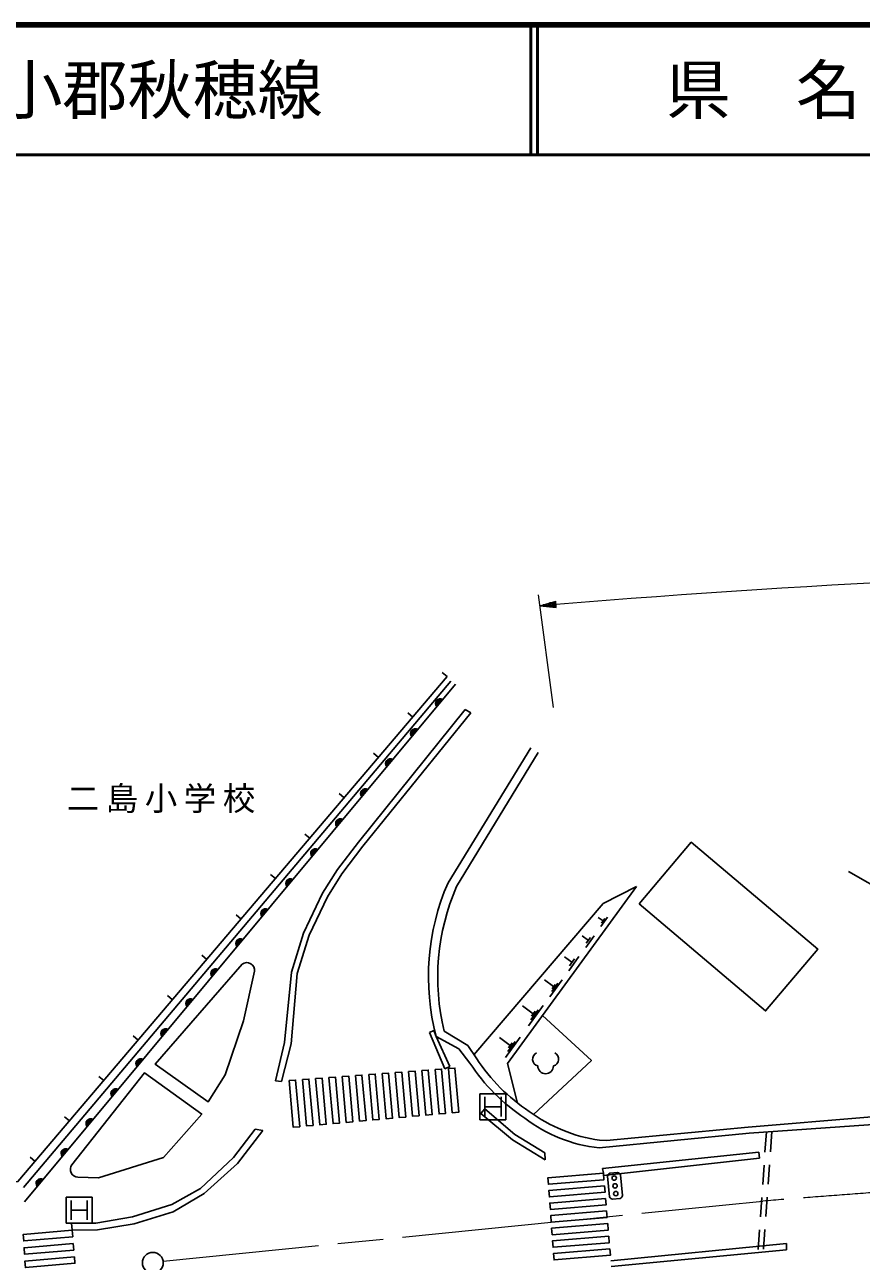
# Model space of a CAD drawing. Units: millimetres, scale not verified. Extents: x 40000 to 680000, y 20000 to 380000.
# Drawn here: x 258830 to 323153, y 284962 to 380000 of the extents above; entities that cross this region are included whole.
import ezdxf
from ezdxf.enums import TextEntityAlignment as Align

# ---------------------------------------------------------------- set-up
doc = ezdxf.new("R2010")
doc.units = ezdxf.units.MM
doc.header["$LTSCALE"] = 1000
doc.linetypes.add('CHAIN', pattern=[18.5, 12, -1.5, 3.5, -1.5])
for name, color, linetype, lineweight in [('M-BGD', 7, 'Continuous', 25), ('M-BMK', 2, 'CHAIN', 13), ('M-BMK-SRVR', 3, 'Continuous', 25), ('M-STR-HTXT', 7, 'Continuous', 13), ('M-STR-STRC', 7, 'Continuous', 25), ('M-STR-STRD', 7, 'Continuous', 25), ('M-TTL', 2, 'Continuous', 140), ('M-TTL-LINE', 7, 'Continuous', 50)]:
    doc.layers.add(name, color=color, linetype=linetype, lineweight=lineweight)
doc.layers.add('M-TTL-TXT', color=7, linetype='Continuous')
doc.styles.add('ＭＳ ゴシック', font='')
doc.styles.get('ＭＳ ゴシック').set_extended_font_data('MS Gothic')

msp = doc.modelspace()

# ---------------------------------------------------------------- linework, layer by layer
at = {"layer": 'M-BGD'}
for p, q in [((291320, 329896), (290939, 330220)), ((291588, 329557), (258732, 290620)), ((291944, 329325), (258804, 289531)), ((288679, 326791), (288298, 327115)), ((297750, 324411), (291382, 314048)), ((286039, 323686), (285658, 324010)), ((298321, 324072), (292039, 313763)), ((283398, 320582), (283017, 320906)), ((280757, 317477), (280376, 317801)), ((278116, 314372), (277736, 314696)), ((322158, 314920), (338091, 305824)), ((275476, 311267), (275095, 311591)), ((303295, 311119), (302917, 311394)), ((303648, 311405), (303132, 310696)), ((303424, 311296), (303166, 310942)), ((302167, 309619), (301694, 309963)), ((302607, 309976), (301962, 309090)), ((302328, 309840), (302005, 309398)), ((272835, 308163), (272454, 308487)), ((300907, 307944), (300329, 308365)), ((301446, 308381), (300657, 307297)), ((301104, 308215), (300710, 307673)), ((299500, 306074), (298805, 306580)), ((300148, 306599), (299199, 305296)), ((299824, 306337), (299350, 305685)), ((299619, 306237), (299381, 305911)), ((270194, 305058), (269813, 305382)), ((297929, 303986), (297103, 304588)), ((298700, 304611), (297572, 303061)), ((298315, 304298), (297750, 303524)), ((298070, 304180), (297788, 303793)), ((267554, 301953), (267173, 302277)), ((296158, 301553), (295331, 302155)), ((296928, 302178), (295800, 300628)), ((296543, 301865), (295979, 301091)), ((296299, 301747), (296016, 301360)), ((264913, 298848), (264532, 299172)), ((262272, 295744), (261891, 296068)), ((315748, 293355), (315858, 294900)), ((316162, 293384), (316272, 294929)), ((303567, 294246), (303034, 294262)), ((259631, 292639), (259251, 292963)), ((315571, 290861), (315677, 292357)), ((315985, 290890), (316091, 292386)), ((315808, 288396), (315914, 289892)), ((315394, 288367), (315500, 289863)), ((315217, 285873), (315323, 287370)), ((315631, 285902), (315737, 287399))]:
    msp.add_line(p, q, dxfattribs=at)
for points in [[(291320, 329896), (258311, 291087), (241904, 290009), (218218, 289733), (206679, 304903)], [(305860, 313763), (303313, 312471), (293375, 300838)], [(296726, 297124), (295957, 300165), (305860, 313763)], [(275560, 307807), (268851, 300111), (272923, 297205), (274233, 299286), (275650, 303430), (276493, 307251)], [(298644, 303853), (302407, 300389), (297958, 296245)], [(290464, 302249), (292216, 301286), (293064, 300189)], [(291079, 302658), (292894, 301553), (293583, 300529)], [(262465, 292379), (268044, 299447), (272439, 296272), (269497, 292935), (264510, 291375), (262913, 291428)], [(303567, 294246), (314459, 295270), (323658, 296025), (335145, 296711), (345642, 297299), (354890, 297665), (363827, 298031), (371238, 298200), (386247, 298434), (395335, 298396), (405645, 298262), (416973, 298408), (422625, 298165)], [(302994, 293674), (314530, 294807), (323698, 295449), (335194, 296242), (345673, 296911), (355011, 297241), (363938, 297589), (371278, 297759), (386252, 297857), (395358, 297955), (405658, 297928), (416958, 297830), (423406, 297553), (424672, 298124), (426884, 298106)]]:
    msp.add_lwpolyline(points, dxfattribs=at)
for points in [[(306066, 312426), (315789, 304210), (319800, 308956), (310076, 317172)], [(286302, 299389), (286614, 295918), (287113, 295956), (286801, 299427)], [(287323, 299466), (287633, 296011), (288132, 296049), (287821, 299503)], [(288343, 299543), (288652, 296104), (289151, 296141), (288842, 299580)], [(289364, 299619), (289671, 296197), (290170, 296234), (289862, 299657)], [(290384, 299696), (290690, 296290), (291189, 296327), (290883, 299734)], [(291709, 296382), (292208, 296420), (291903, 299811), (291404, 299773)], [(279159, 298852), (279481, 295268), (279980, 295306), (279658, 298889)], [(280179, 298928), (280500, 295361), (280999, 295399), (280678, 298966)], [(281200, 299005), (281519, 295454), (282018, 295491), (281698, 299043)], [(282220, 299082), (282538, 295547), (283037, 295584), (282719, 299120)], [(283241, 299159), (283557, 295640), (284056, 295677), (283739, 299196)], [(284261, 299236), (284576, 295732), (285075, 295770), (284760, 299273)], [(285282, 299312), (285595, 295825), (286094, 295863), (285780, 299350)], [(303325, 291731), (299056, 291378), (299098, 290880), (303367, 291233)], [(303407, 290763), (299132, 290409), (299175, 289911), (303449, 290264)], [(303489, 289794), (299204, 289440), (299246, 288942), (303531, 289296)], [(303571, 288826), (299276, 288471), (299318, 287973), (303613, 288328)], [(262482, 287343), (258715, 287020), (258756, 286521), (262523, 286844)], [(303653, 287858), (299347, 287502), (299390, 287004), (303695, 287359)], [(262565, 286322), (258779, 285998), (258820, 285500), (262606, 285824)], [(303735, 286889), (299419, 286533), (299461, 286034), (303777, 286391)], [(262648, 285302), (258843, 284976), (258883, 284478), (262689, 284804)], [(303816, 285921), (299491, 285563), (299533, 285065), (303859, 285423)]]:
    msp.add_lwpolyline(points, close=True, dxfattribs=at)
for centre, radius, start, end in [((290774, 327836), 354, 59.00953, 221.41471), ((290774, 327836), 283, 61.23357, 219.19067), ((290774, 327836), 212, 64.97989, 215.44434), ((290774, 327836), 142, 72.69162, 207.73261), ((290774, 327836), 100, 83.00928, 197.41495), ((288854, 325530), 354, 59.00953, 221.41471), ((288854, 325530), 283, 61.23357, 219.19067), ((288854, 325530), 212, 64.97989, 215.44434), ((288854, 325530), 142, 72.69162, 207.73261), ((288854, 325530), 100, 83.00928, 197.41495), ((286935, 323225), 354, 59.00953, 221.41471), ((286935, 323225), 283, 61.23357, 219.19067), ((286935, 323225), 212, 64.97989, 215.44434), ((286935, 323225), 142, 72.69162, 207.73261), ((286935, 323225), 100, 83.00928, 197.41495), ((285015, 320920), 354, 59.00953, 221.41471), ((285015, 320920), 283, 61.23357, 219.19067), ((285015, 320920), 212, 64.97989, 215.44434), ((285015, 320920), 142, 72.69162, 207.73261), ((285015, 320920), 100, 83.00928, 197.41495), ((283095, 318615), 354, 59.00953, 221.41471), ((283095, 318615), 283, 61.23357, 219.19067), ((283095, 318615), 212, 64.97989, 215.44434), ((283095, 318615), 142, 72.69162, 207.73261), ((283095, 318615), 100, 83.00928, 197.41495), ((281175, 316309), 354, 59.00953, 221.41471), ((281175, 316309), 283, 61.23357, 219.19067), ((281175, 316309), 212, 64.97989, 215.44434), ((281175, 316309), 142, 72.69162, 207.73261), ((281175, 316309), 100, 83.00928, 197.41495), ((279255, 314004), 354, 59.00953, 221.41471), ((279255, 314004), 283, 61.23357, 219.19067), ((279255, 314004), 212, 64.97989, 215.44434), ((279255, 314004), 142, 72.69162, 207.73261), ((279255, 314004), 100, 83.00928, 197.41495), ((307950, 306823), 18075, 156.43813, 194.6585), ((308124, 306779), 17536, 156.52949, 193.59208), ((277335, 311699), 354, 59.00953, 221.41471), ((277335, 311699), 283, 61.23357, 219.19067), ((277335, 311699), 212, 64.97989, 215.44434), ((277335, 311699), 142, 72.69162, 207.73261), ((277335, 311699), 100, 83.00928, 197.41495), ((275416, 309394), 354, 59.00953, 221.41471), ((275416, 309394), 283, 61.23357, 219.19067), ((275416, 309394), 212, 64.97989, 215.44434), ((275416, 309394), 142, 72.69162, 207.73261), ((275416, 309394), 100, 83.00928, 197.41495), ((273496, 307088), 354, 59.00953, 221.41471), ((273496, 307088), 283, 61.23357, 219.19067), ((273496, 307088), 212, 64.97989, 215.44434), ((273496, 307088), 142, 72.69162, 207.73261), ((273496, 307088), 100, 83.00928, 197.41495), ((275905, 307326), 592, 352.76523, 125.63188), ((271576, 304783), 354, 59.00953, 221.41471), ((271576, 304783), 283, 61.23357, 219.19067), ((271576, 304783), 212, 64.97989, 215.44434), ((271576, 304783), 142, 72.69162, 207.73261), ((271576, 304783), 100, 83.00928, 197.41495), ((269656, 302478), 354, 59.00953, 221.41471), ((269656, 302478), 283, 61.23357, 219.19067), ((269656, 302478), 212, 64.97989, 215.44434), ((269656, 302478), 142, 72.69162, 207.73261), ((269656, 302478), 100, 83.00928, 197.41495), ((267736, 300173), 354, 59.00953, 221.41471), ((267736, 300173), 283, 61.23357, 219.19067), ((267736, 300173), 212, 64.97989, 215.44434), ((305338, 308227), 14051, 213.22074, 236.71879), ((298416, 300492), 536, 116.08703, 255.33416), ((299344, 300492), 536, 284.66584, 63.91297), ((267736, 300173), 142, 72.69162, 207.73261), ((267736, 300173), 100, 83.00928, 197.41495), ((305338, 308227), 14672, 213.22074, 236.71879), ((298880, 299974), 600, 180, 360), ((265816, 297867), 354, 59.00953, 221.41471), ((265816, 297867), 283, 61.23357, 219.19067), ((265816, 297867), 212, 64.97989, 215.44434), ((265816, 297867), 142, 72.69162, 207.73261), ((265816, 297867), 100, 83.00928, 197.41495), ((263897, 295562), 354, 59.00953, 221.41471), ((263897, 295562), 283, 61.23357, 219.19067), ((263897, 295562), 212, 64.97989, 215.44434), ((263897, 295562), 142, 72.69162, 207.73261), ((263897, 295562), 100, 83.00928, 197.41495), ((304183, 304904), 11293, 232.36169, 263.95834), ((304756, 306161), 12022, 233.63083, 261.76635), ((261977, 293257), 354, 59.00953, 221.41471), ((261977, 293257), 283, 61.23357, 219.19067), ((261977, 293257), 212, 64.97989, 215.44434), ((261977, 293257), 142, 72.69162, 207.73261), ((261977, 293257), 100, 83.00928, 197.41495), ((262921, 292013), 585, 141.3106, 269.19573), ((260057, 290952), 354, 59.00953, 221.41471), ((260057, 290952), 283, 61.23357, 219.19067), ((260057, 290952), 212, 64.97989, 215.44434), ((260057, 290952), 142, 72.69162, 207.73261), ((260057, 290952), 100, 83.00928, 197.41495)]:
    msp.add_arc(centre, radius, start, end, dxfattribs=at)
at = {"layer": 'M-BMK'}
msp.add_line((269469, 284971), (315581, 289586), dxfattribs=at)
msp.add_arc((395726, -700300), 993125, 91.62107, 94.62883, dxfattribs=at)
at = {"layer": 'M-BMK-SRVR'}
msp.add_circle((268679, 284846), 800, dxfattribs=at)
at = {"layer": 'M-STR-HTXT'}
for p, q in [((299484, 327531), (298325, 336187)), ((298438, 335346), (299664, 335697)), ((299680, 335498), (298683, 335416)), ((298928, 335486), (299676, 335547)), ((299672, 335597), (299173, 335557)), ((299418, 335627), (299668, 335647)), ((299704, 335199), (299664, 335697)), ((298438, 335346), (299684, 335448)), ((298438, 335346), (299704, 335199)), ((299688, 335398), (298691, 335317)), ((298945, 335287), (299692, 335348)), ((299696, 335298), (299198, 335258)), ((299451, 335228), (299700, 335248))]:
    msp.add_line(p, q, dxfattribs=at)
msp.add_arc((376916, -626374), 964917, 87.24514, 94.59088, dxfattribs=at)
at = {"layer": 'M-STR-STRC'}
for p, q in [((293835, 295841), (293835, 297841)), ((293835, 297841), (295835, 297841)), ((294210, 297591), (294210, 296091)), ((295460, 297591), (295460, 296091)), ((295835, 297841), (295835, 295841)), ((294210, 296841), (295460, 296841)), ((295835, 295841), (293835, 295841)), ((304411, 291785), (303814, 291722)), ((303804, 289911), (303636, 291502)), ((304630, 291607), (304798, 290016)), ((262014, 287886), (262014, 289886)), ((262014, 289886), (264014, 289886)), ((264014, 289886), (264014, 287886)), ((262389, 289636), (262389, 288136)), ((263639, 289636), (263639, 288136)), ((304024, 289733), (304620, 289796)), ((262389, 288886), (263639, 288886)), ((264014, 287886), (262014, 287886))]:
    msp.add_line(p, q, dxfattribs=at)
for centre in [(304154, 291355), (304217, 290759), (304280, 290162)]:
    msp.add_circle(centre, 167, dxfattribs=at)
for centre, radius, start, end in [((304352, 291488), 302, 23.14829, 78.89708), ((303939, 291439), 310, 113.84212, 168.20325), ((304093, 290043), 318, 204.59292, 257.45246), ((304486, 290086), 320, 294.81927, 347.2261)]:
    msp.add_arc(centre, radius, start, end, dxfattribs=at)
at = {"layer": 'M-STR-STRD'}
for p, q in [((292697, 327362), (284493, 317178)), ((293123, 327110), (292697, 327362)), ((284493, 317178), (282872, 315084)), ((282872, 315084), (281738, 313255)), ((281738, 313255), (280269, 310189)), ((280269, 310189), (279354, 307180)), ((279354, 307180), (278810, 301776)), ((289966, 302540), (290286, 302692)), ((289966, 302540), (291143, 299757)), ((290286, 302692), (290464, 302249)), ((290464, 302249), (291522, 299921)), ((278810, 301776), (278116, 298836)), ((291522, 299921), (291143, 299757)), ((278116, 298836), (278586, 298767)), ((294210, 296678), (293890, 296324)), ((296518, 294707), (294210, 296678)), ((276543, 295121), (274888, 292934)), ((277141, 295004), (276543, 295121)), ((298820, 293308), (296518, 294707)), ((274888, 292934), (272354, 290550)), ((298839, 292747), (298820, 293308)), ((315275, 293344), (303267, 292094)), ((315321, 292899), (303340, 291556)), ((315321, 292899), (315275, 293344)), ((303267, 292094), (303325, 291731)), ((272354, 290550), (270132, 289324)), ((270132, 289324), (267123, 288375)), ((267123, 288375), (264311, 287900)), ((264311, 287900), (262436, 287886)), ((262436, 287886), (262482, 287343)), ((303894, 285000), (317391, 286316)), ((317409, 285835), (317391, 286316)), ((303932, 284549), (317409, 285835))]:
    msp.add_line(p, q, dxfattribs=at)
for points in [[(278586, 298767), (279317, 301675), (279781, 307079), (280690, 310022), (282100, 312965), (283205, 314749), (284829, 316872), (293123, 327110)], [(298839, 292747), (296333, 294308), (293890, 296324)], [(277141, 295004), (275197, 292489), (272619, 290179), (270247, 288770), (267233, 287842), (264414, 287379), (262482, 287343)]]:
    msp.add_lwpolyline(points, dxfattribs=at)
at = {"layer": 'M-TTL'}
msp.add_line((680000, 380000), (40000, 380000), dxfattribs=at)
at = {"layer": 'M-TTL-LINE'}
for p, q in [((297750, 380000), (297750, 370000)), ((298250, 380000), (298250, 370000)), ((40000, 370000), (680000, 370000))]:
    msp.add_line(p, q, dxfattribs=at)

# ---------------------------------------------------------------- texts
at = {"layer": 'M-BGD', "insert": (269559, 319410), "char_height": 1833, "attachment_point": 8, "style": 'ＭＳ ゴシック'}
msp.add_mtext('\\T1.2;二島小学校', dxfattribs=at)
at = {"layer": 'M-TTL-TXT', "style": 'ＭＳ ゴシック'}
msp.add_text('主要地方道\u3000山口小郡秋穂線', height=3666, dxfattribs=at).set_placement((216734, 375000), align=Align.MIDDLE_LEFT)
msp.add_text('県\u3000名', height=3666, dxfattribs=at).set_placement((315625, 375000), align=Align.MIDDLE_CENTER)

doc.saveas('drawing.dxf')
